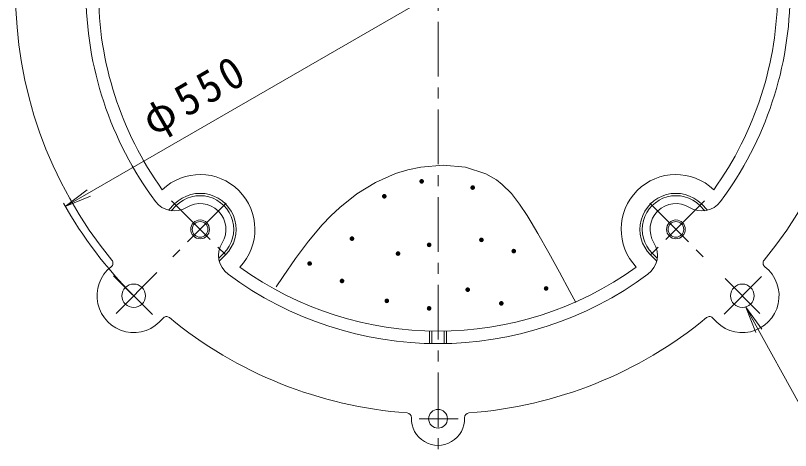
# Model space of a CAD drawing. Units: millimetres, scale not verified. Extents: x -513 to 602, y -807 to 717.
# Drawn here: x -270 to 225.2, y 22.4 to 300.3 of the extents above; entities that cross this region are included whole.
import ezdxf
from ezdxf.enums import TextEntityAlignment as Align

# ---------------------------------------------------------------- set-up
doc = ezdxf.new("R2010")
doc.units = ezdxf.units.MM
doc.header["$LTSCALE"] = 7
doc.linetypes.add('CHAIN1', pattern=[8, 5, -1, 1, -1])
doc.linetypes.add('CHAIN2', pattern=[12, 9, -1, 1, -1])
for name, color, linetype, lineweight in [('0-0_通り芯', 3, 'Continuous', 18), ('0-1_躯体', 2, 'Continuous', 18), ('0-3_建具', 4, 'Continuous', 18), ('0-4_その他', 7, 'Continuous', 18), ('0-5_寸法', 7, 'Continuous', 18), ('0-7', 4, 'Continuous', 18)]:
    doc.layers.add(name, color=color, linetype=linetype, lineweight=lineweight)
doc.styles.add('ＭＳ ゴシック', font='')
doc.styles.get('ＭＳ ゴシック').set_extended_font_data('MS Gothic')

msp = doc.modelspace()

# ---------------------------------------------------------------- linework, layer by layer
at = {"layer": '0-0_通り芯', "linetype": 'CHAIN1'}
for p, q in [((0, 520.259), (0, 22.428)), ((-170.335, 181.974), (-131.285, 142.924)), ((-135.316, 180.379), (-169.535, 146.159)), ((170.335, 181.974), (131.285, 142.924)), ((135.316, 180.379), (169.535, 146.159))]:
    msp.add_line(p, q, dxfattribs=at)
at = {"layer": '0-0_通り芯'}
for p, q in [((-168.291, 179.93), (-172.287, 175.935)), ((-167.231, 178.87), (-170.507, 175.593)), ((167.231, 178.87), (170.507, 175.593)), ((168.291, 179.93), (172.287, 175.935)), ((-136.825, 148.464), (-140.101, 145.188)), ((-135.764, 147.403), (-139.76, 143.408)), ((135.764, 147.403), (139.76, 143.408)), ((136.825, 148.464), (140.101, 145.188)), ((-5.5, 98.764), (-5.5, 90.762)), ((-4, 98.732), (-4, 90.73)), ((4, 98.732), (4, 90.73)), ((5.5, 98.764), (5.5, 90.762))]:
    msp.add_line(p, q, dxfattribs=at)
for centre, radius in [((-152.028, 163.667), 6), ((-152.028, 163.667), 5), ((152.028, 163.667), 6), ((152.028, 163.667), 5)]:
    msp.add_circle(centre, radius, dxfattribs=at)
for centre, radius, start, end in [((-152.028, 163.667), 23, 314.99979, 134.99992), ((-152.028, 163.667), 21.5, 314.99979, 134.99992), ((152.028, 163.667), 23, 45.00008, 225.00021), ((152.028, 163.667), 21.5, 45.00008, 225.00021)]:
    msp.add_arc(centre, radius, start, end, dxfattribs=at)
at = {"layer": '0-1_躯体', "linetype": 'CHAIN2'}
for p, q in [((-182.501, 109.287), (-207.295, 134.081)), ((-179.687, 136.008), (-205.709, 109.986)), ((206.728, 133.514), (182.774, 109.56)), ((183.491, 132.204), (205.708, 109.986)), ((-12.035, 42.695), (12.798, 42.695))]:
    msp.add_line(p, q, dxfattribs=at)
at = {"layer": '0-1_躯体'}
for centre, radius in [((-152.028, 163.667), 6), ((-152.028, 163.667), 5), ((152.028, 163.667), 6), ((152.028, 163.667), 5), ((-194.454, 121.24), 7.5), ((194.454, 121.241), 7.5), ((0, 42.695), 6)]:
    msp.add_circle(centre, radius, dxfattribs=at)
for centre, radius, start, end in [((0, 315.695), 270, 140.52776, 219.47227), ((0, 315.695), 270, 320.52773, 39.47224), ((0, 315.695), 225, 180, 216.60632), ((0, 315.695), 225, 323.39368, 0), ((-168.578, 190.469), 15, 216.60628, 301.69508), ((-152.028, 163.667), 16.5, 328.30493, 121.69507), ((152.028, 163.667), 16.5, 58.30493, 211.69507), ((168.578, 190.469), 15, 238.30492, 323.39372), ((-125.226, 147.117), 15, 148.30492, 233.39372), ((125.226, 147.117), 15, 306.60628, 31.69508), ((-210.738, 142.148), 3, 307.91341, 39.47284), ((210.737, 142.148), 3, 140.52716, 232.08659), ((-194.454, 121.241), 23.5, 127.9129, 322.08699), ((194.454, 121.241), 23.5, 217.9129, 52.08699), ((0, 315.695), 225, 233.39368, 306.60634), ((-173.547, 104.957), 3, 50.52716, 142.08659), ((0, 315.695), 270, 230.52774, 265.80157), ((0, 315.695), 270, 274.19843, 309.47226), ((173.547, 104.957), 3, 37.91341, 129.47284), ((-19.987, 43.427), 3, 357.90131, 85.80125), ((19.987, 43.427), 3, 94.19875, 182.09869), ((0, 42.695), 17, 177.90071, 2.09929)]:
    msp.add_arc(centre, radius, start, end, dxfattribs=at)
at = {"layer": '0-3_建具'}
for centre, radius, start, end in [((0, 315.695), 217, 180, 215.72089), ((0, 315.695), 217, 324.2791, 0), ((-152.028, 163.667), 35, 316.37411, 133.62585), ((152.028, 163.667), 35, 46.37415, 223.62589), ((0, 315.695), 217, 234.2791, 305.72089)]:
    msp.add_arc(centre, radius, start, end, dxfattribs=at)
at = {"layer": '0-4_その他'}
for p, q in [((-238.157, 178.195), (-224.273, 188.848)), ((-238.157, 178.195), (-221.989, 184.892)), ((196.615, 114.059), (207.004, 99.976)), ((196.615, 114.059), (203.005, 97.767))]:
    msp.add_line(p, q, dxfattribs=at)
msp.add_lwpolyline([(-238.157, 178.195), (238.157, 453.195), (224.273, 442.541)], dxfattribs=at)
msp.add_arc((0, 315.695), 275, 209.49205, 225, dxfattribs=at)
at = {"layer": '0-5_寸法'}
msp.add_line((239.124, 37.099), (196.615, 114.059), dxfattribs=at)
at = {"layer": '0-7', "color": 7}
msp.add_lwpolyline([(-103.456, 127.008), (-98.964, 133.661), (-91.087, 145.012), (-82.843, 156.031), (-74.002, 166.509), (-68.509, 172.255), (-62.672, 177.728), (-51.83, 186.311), (-39.988, 193.573), (-27.129, 199.238), (-19.198, 201.682), (-11.032, 203.424), (3.386, 204.658), (17.522, 203.36), (30.548, 199.189), (37.27, 195.319), (41.031, 192.379), (46.894, 186.465), (52.125, 179.751), (56.903, 172.552), (59.539, 168.278), (63.828, 161.099), (70.917, 148.742), (77.714, 136.405), (84.332, 124.079), (88.134, 116.933)], dxfattribs=at)

# ---------------------------------------------------------------- texts
at = {"layer": '0-4_その他', "color": 2, "insert": (-179.159, 217.985), "char_height": 20.53, "attachment_point": 7, "rotation": 30, "style": 'ＭＳ ゴシック'}
msp.add_mtext('\\T1.21;\\W0.95;φ550', dxfattribs=at)
at = {"layer": '0-7', "color": 6, "style": 'ＭＳ ゴシック'}
for p in [(-17.45, 185.933), (15.159, 181.957), (-41.31, 176.389), (-61.988, 149.348), (-12.678, 145.371), (20.726, 148.553), (-32.561, 139.804), (41.404, 141.395), (-89.029, 133.442), (-68.351, 122.307), (11.977, 116.74), (62.083, 117.535), (-39.719, 109.582), (-12.678, 104.81), (33.451, 107.991)]:
    msp.add_text('・', height=10.26, dxfattribs=at).set_placement(p, align=Align.BOTTOM_LEFT)

doc.saveas('drawing.dxf')
